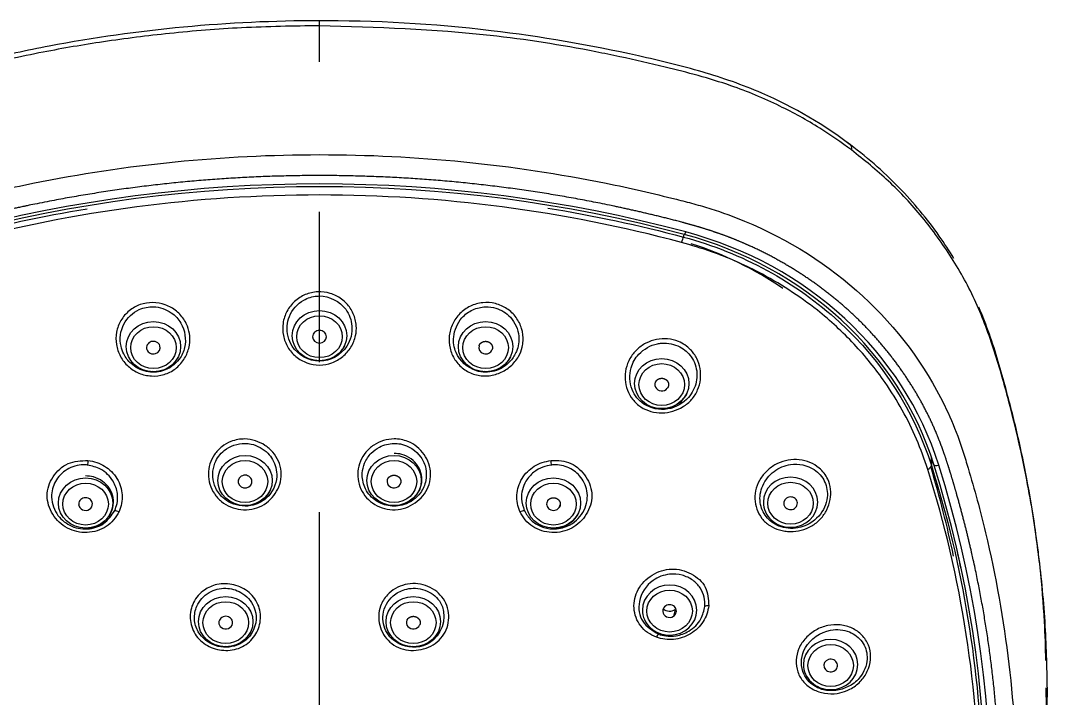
# Model space of a CAD drawing. Extents: x -4069 to -3649, y -4303 to -3709.
# Drawn here: x -3931.45 to -3919.47, y -3977.41 to -3969.51 of the extents above; entities that cross this region are included whole.
import ezdxf

# ---------------------------------------------------------------- set-up
doc = ezdxf.new("R2010")
doc.units = 0
doc.header["$LTSCALE"] = 7
doc.linetypes.add('CENTER', pattern=[2, 1.25, -0.25, 0.25, -0.25])
doc.layers.add('6', color=7, linetype='CONTINUOUS')
doc.layers.add('CL', color=1, linetype='CENTER')

msp = doc.modelspace()

# ---------------------------------------------------------------- linework, layer by layer
at = {"layer": '6', "color": 3, "linetype": 'Continuous'}
for p, q in [((-3923.71518, -3972.01524), (-3923.71504, -3972.03713)), ((-3920.8267, -3974.59231), (-3920.82442, -3974.69796)), ((-3930.75537, -3975.18908), (-3930.76732, -3975.15649)), ((-3925.16593, -3975.18908), (-3925.15399, -3975.15649)), ((-3923.8113, -3976.37725), (-3923.83316, -3976.45654))]:
    msp.add_line(p, q, dxfattribs=at)
at = {"layer": '6', "color": 7, "linetype": 'Continuous'}
for centre, major_axis, start_param, end_param in [((-3927.96065, -3985.52909), (-15.32948, 0), 4.43006174, 4.99471622), ((-3927.96065, -3985.50585), (15.26948, 0), 1.28846908, 1.85312357), ((-3924.89614, -3975.78117), (4.26948, 0), 0.28232724, 1.28846908), ((-3924.89614, -3975.80441), (-4.32948, 0), 3.4239199, 4.43006174), ((-3924.89614, -3975.50766), (-3.89894, 0), 4.06877823, 4.38050925), ((-3927.96065, -3973.19778), (-0.08, 0), 0, 3.14159265), ((-3929.89761, -3973.3254), (-0.08, 0), 0.31415927, 3.45575192), ((-3926.02369, -3973.3254), (0.08, 0), 2.82743339, 5.96902604), ((-3923.96926, -3973.7559), (0.08, 0), 2.51327412, 5.65486678), ((-3935.46065, -3978.42994), (-15.17616, 0), 3.33432512, 3.40990941), ((-3935.46065, -3978.60207), (15.26948, 0), 6.00085806, 6.56551255), ((-3935.46065, -3978.62531), (-15.32948, 0), 2.85926541, 3.4239199), ((-3928.82955, -3974.88565), (-0.08, 0), 0.19634954, 3.33794219), ((-3927.09176, -3974.88565), (0.08, 0), 2.94524311, 6.08683577), ((-3922.46697, -3975.13876), (-0.08, 0), 5.34070751, 8.48230016), ((-3930.68885, -3975.14817), (-0.08, 0), 0.58904862, 3.73064128), ((-3925.23245, -3975.14817), (0.08, 0), 2.55254403, 5.69413668), ((-3922.46697, -3975.12704), (-0.31732, 0), 1.58326435, 3.14159276), ((-3935.46065, -3978.45318), (15.23616, 0), 6.46689211, 6.48550807), ((-3923.87761, -3976.39531), (-0.08, 0), 5.3014376, 8.44303026), ((-3923.87761, -3976.2859), (-0.11935, 0), 7.1689675, 8.44303026), ((-3923.87761, -3976.38359), (-0.31732, 0), 1.58326435, 3.14159276), ((-3929.05466, -3976.53013), (-0.08, 0), 0.39269908, 3.53429174), ((-3926.86665, -3976.53013), (0.08, 0), 2.74889357, 5.89048623), ((-3921.99929, -3977.02987), (-0.08, 0), 5.02654825, 8.1681409), ((-3921.99929, -3977.01815), (-0.31732, 0), 1.58326435, 3.14159276)]:
    msp.add_ellipse(centre, major_axis=major_axis, ratio=0.920505, start_param=start_param, end_param=end_param, dxfattribs=at)
at = {"layer": '6', "color": 3, "linetype": 'Continuous'}
for centre, major_axis, ratio, start_param, end_param in [((-3923.68999, -3971.95344), (-0.01548, -0.05797), 0.108854, 5.90481128, 7.46688096), ((-3920.73807, -3974.6707), (-0.05723, -0.01803), 0.375262, 6.17420353, 7.73627321), ((-3922.46697, -3975.12704), (-0.31732, 0), 0.920505, 3.14159276, 6.28318531), ((-3922.46697, -3975.12704), (-0.31732, 0), 0.920505, 0, 1.5707966), ((-3922.46697, -3975.12704), (-0.31732, 0), 0.920505, 1.57079615, 1.58326435), ((-3923.87761, -3976.38359), (-0.31732, 0), 0.920505, 3.14159276, 6.28318531), ((-3923.87761, -3976.38359), (-0.31732, 0), 0.920505, 0, 1.5707966), ((-3923.87761, -3976.38359), (-0.31732, 0), 0.920505, 1.57079615, 1.58326435), ((-3921.99929, -3977.01815), (-0.31732, 0), 0.920505, 3.14159276, 6.28318531), ((-3921.99929, -3977.01815), (-0.31732, 0), 0.920505, 0, 1.5707966), ((-3921.99929, -3977.01815), (-0.31732, 0), 0.920505, 1.57079615, 1.58326435)]:
    msp.add_ellipse(centre, major_axis=major_axis, ratio=ratio, start_param=start_param, end_param=end_param, dxfattribs=at)
at = {"layer": '6', "color": 7, "linetype": 'Continuous'}
for centre in [(-3927.96065, -3973.18606), (-3929.89761, -3973.31368), (-3926.02369, -3973.31368), (-3923.96926, -3973.74418), (-3928.82955, -3974.87393), (-3927.09176, -3974.87393), (-3930.68885, -3975.13645), (-3925.23245, -3975.13645), (-3929.05466, -3976.51841), (-3926.86665, -3976.51841)]:
    msp.add_ellipse(centre, major_axis=(-0.31732, 0), ratio=0.920505, dxfattribs=at)
at = {"layer": '6', "color": 3, "linetype": 'Continuous'}
for centre in [(-3927.96065, -3973.19778), (-3929.89761, -3973.3254), (-3926.02369, -3973.3254), (-3923.96926, -3973.7559), (-3928.82955, -3974.88565), (-3927.09176, -3974.88565), (-3930.68885, -3975.14817), (-3925.23245, -3975.14817), (-3922.46697, -3975.13876), (-3923.87761, -3976.39531), (-3929.05466, -3976.53013), (-3926.86665, -3976.53013), (-3921.99929, -3977.02987)]:
    msp.add_ellipse(centre, major_axis=(0.26536, 0), ratio=0.920505, dxfattribs=at)
at = {"layer": '6', "color": 7, "linetype": 'Continuous'}
for points, degree, knots in [([(-3927.96021, -3969.51621), (-3928.49135, -3969.51635), (-3929.54601, -3969.56615), (-3930.85764, -3969.74939), (-3931.8964, -3969.97532), (-3932.69733, -3970.17659), (-3933.47944, -3970.50731), (-3933.95518, -3970.81125), (-3934.18158, -3970.98387)], 3, [0, 0, 0, 0, 0.24337403, 0.48611902, 0.60804494, 0.73376868, 0.86671889, 1, 1, 1, 1]), ([(-3921.74005, -3970.98356), (-3922.07069, -3970.73205), (-3922.63143, -3970.39886), (-3923.50171, -3970.0984), (-3924.55387, -3969.84432), (-3926.05271, -3969.58356), (-3927.31274, -3969.51376), (-3927.99806, -3969.51627)], 3, [0, 0, 0, 0, 0.19129893, 0.30443796, 0.42186295, 0.68822851, 1, 1, 1, 1]), ([(-3920.56269, -3972.28534), (-3920.61591, -3972.19699), (-3920.80514, -3971.90578), (-3921.20098, -3971.43228), (-3921.59015, -3971.0933), (-3921.80963, -3970.93138)], 3, [0, 0, 0, 0, 0.16960706, 0.56944137, 1, 1, 1, 1]), ([(-3936.09301, -3978.56219), (-3936.09242, -3978.04465), (-3936.03058, -3977.0097), (-3935.82617, -3975.85909), (-3935.63368, -3975.1035), (-3935.54458, -3974.79071), (-3935.46858, -3974.54168), (-3935.38402, -3974.29496), (-3935.10015, -3973.6326), (-3934.37096, -3972.65804), (-3933.31244, -3971.98738), (-3932.59323, -3971.72582), (-3932.32524, -3971.64826), (-3931.9197, -3971.54313), (-3930.48806, -3971.21628), (-3928.5223, -3971.02034), (-3926.27571, -3971.13229), (-3925.02656, -3971.31969), (-3924.20614, -3971.49649), (-3923.86649, -3971.57837), (-3923.59606, -3971.64823), (-3923.32813, -3971.72598), (-3922.60879, -3971.98707), (-3921.55024, -3972.65814), (-3920.82149, -3973.63267), (-3920.53711, -3974.29491), (-3920.45276, -3974.54169), (-3920.33839, -3974.91514), (-3919.98263, -3976.2336), (-3919.82947, -3977.5271), (-3919.82829, -3978.56219)], 3, [0, 0, 0, 0, 0.0625, 0.125, 0.140625, 0.15625, 0.1640625, 0.171875, 0.1875, 0.25, 0.3125, 0.328125, 0.3359375, 0.34375, 0.375, 0.5, 0.5625, 0.625, 0.640625, 0.65625, 0.6640625, 0.671875, 0.6875, 0.75, 0.8125, 0.828125, 0.8359375, 0.84375, 0.875, 1, 1, 1, 1]), ([(-3920.86686, -3974.74448), (-3920.90773, -3974.62627), (-3920.98945, -3974.38986), (-3921.15824, -3974.05109), (-3921.39283, -3973.67461), (-3921.7153, -3973.27553), (-3922.19981, -3972.82936), (-3922.7631, -3972.46649), (-3923.31128, -3972.22459), (-3923.62209, -3972.13389), (-3923.74041, -3972.09936)], 3, [0, 0, 0, 0, 0.09530416, 0.19059374, 0.28586866, 0.42870705, 0.57153557, 0.769338, 0.91219455, 1, 1, 1, 1]), ([(-3927.96065, -3973.52832), (-3928.01058, -3973.5285), (-3928.11001, -3973.51062), (-3928.24096, -3973.43658), (-3928.33747, -3973.32329), (-3928.39036, -3973.18558), (-3928.39405, -3973.03865), (-3928.34771, -3972.89854), (-3928.25683, -3972.78042), (-3928.12967, -3972.7), (-3927.98239, -3972.66619), (-3927.83239, -3972.68525), (-3927.69798, -3972.75319), (-3927.59527, -3972.86104), (-3927.54519, -3972.97397), (-3927.52772, -3973.08375), (-3927.53484, -3973.19606), (-3927.58741, -3973.32322), (-3927.68431, -3973.43405), (-3927.81241, -3973.5098), (-3927.91106, -3973.52813), (-3927.96065, -3973.52832)], 3, [0, 0, 0, 0, 0.05495771, 0.10949067, 0.1642891, 0.21900389, 0.27365364, 0.32821709, 0.38321975, 0.43799962, 0.49255293, 0.54718051, 0.60179969, 0.65676367, 0.71102375, 0.73867027, 0.78256441, 0.83722023, 0.89144033, 0.9454109, 1, 1, 1, 1]), ([(-3929.77351, -3973.63837), (-3929.82127, -3973.65278), (-3929.92207, -3973.66407), (-3930.07054, -3973.63032), (-3930.19786, -3973.54864), (-3930.29032, -3973.43103), (-3930.33803, -3973.29079), (-3930.33554, -3973.14316), (-3930.28394, -3973.00419), (-3930.18661, -3972.8908), (-3930.05571, -3972.81627), (-3929.90602, -3972.79134), (-3929.75622, -3972.81818), (-3929.62483, -3972.89277), (-3929.54267, -3972.98744), (-3929.49283, -3973.08825), (-3929.46593, -3973.19836), (-3929.4779, -3973.33542), (-3929.53721, -3973.46929), (-3929.63701, -3973.57832), (-3929.72598, -3973.62404), (-3929.77351, -3973.63837)], 3, [0, 0, 0, 0, 0.05491055, 0.10945216, 0.1643065, 0.21902058, 0.27357374, 0.32814305, 0.38317967, 0.4379154, 0.49248952, 0.54721901, 0.60178004, 0.65667489, 0.71094871, 0.73860163, 0.78248129, 0.83713564, 0.89136466, 0.94536419, 1, 1, 1, 1]), ([(-3926.14779, -3973.63837), (-3926.17188, -3973.63124), (-3926.2184, -3973.61268), (-3926.30261, -3973.56077), (-3926.38838, -3973.47046), (-3926.4466, -3973.3346), (-3926.45599, -3973.18726), (-3926.41544, -3973.04472), (-3926.343, -3972.94301), (-3926.26728, -3972.87889), (-3926.18128, -3972.82807), (-3926.05879, -3972.79395), (-3925.90727, -3972.80374), (-3925.76948, -3972.86501), (-3925.67914, -3972.95137), (-3925.6282, -3973.03508), (-3925.59241, -3973.12553), (-3925.58105, -3973.22367), (-3925.59728, -3973.33403), (-3925.63786, -3973.43999), (-3925.71144, -3973.5285), (-3925.79077, -3973.58705), (-3925.85651, -3973.62117), (-3925.92683, -3973.64453), (-3926.00016, -3973.6562), (-3926.07488, -3973.65523), (-3926.12384, -3973.64546), (-3926.14779, -3973.63837)], 3, [0, 0, 0, 0, 0.02771278, 0.05513675, 0.10959828, 0.16429528, 0.21892805, 0.27361918, 0.32812209, 0.35555649, 0.38319919, 0.43793717, 0.49243296, 0.54691711, 0.60151864, 0.62922641, 0.65670362, 0.71088728, 0.73848038, 0.78229718, 0.83685806, 0.8640592, 0.89118732, 0.91824643, 0.94528218, 0.97243682, 1, 1, 1, 1]), ([(-3919.59748, -3975.56626), (-3919.60343, -3975.51591), (-3919.63325, -3975.27914), (-3919.70337, -3974.88018), (-3919.81392, -3974.3455), (-3919.95893, -3973.78256), (-3920.10263, -3973.27389), (-3920.2259, -3972.95893), (-3920.27043, -3972.85565)], 3, [0, 0, 0, 0, 0.05502196, 0.25872669, 0.43410423, 0.64159249, 0.88112733, 1, 1, 1, 1]), ([(-3926.09977, -3973.30264), (-3926.09484, -3973.28872), (-3926.08452, -3973.27757), (-3926.0795, -3973.27215), (-3926.07321, -3973.26757), (-3926.0671, -3973.26312), (-3926.06001, -3973.25978), (-3926.05311, -3973.25654), (-3926.0454, -3973.25453), (-3926.0379, -3973.25257), (-3926.02997, -3973.25199), (-3926.02225, -3973.25142), (-3926.01429, -3973.25227), (-3926.00654, -3973.25311), (-3925.99897, -3973.25536), (-3925.9916, -3973.25756), (-3925.9846, -3973.26115), (-3925.97779, -3973.26465), (-3925.97173, -3973.2694), (-3925.96584, -3973.27402), (-3925.96087, -3973.27981), (-3925.95603, -3973.28544), (-3925.95241, -3973.29197), (-3925.94888, -3973.29831), (-3925.9467, -3973.30541), (-3925.94457, -3973.31232), (-3925.94394, -3973.31962), (-3925.94332, -3973.32673), (-3925.94425, -3973.33405), (-3925.94515, -3973.34118), (-3925.9476, -3973.34815)], 2, [0, 0, 0, 0.125, 0.125, 0.1875, 0.1875, 0.25, 0.25, 0.3125, 0.3125, 0.375, 0.375, 0.4375, 0.4375, 0.5, 0.5, 0.5625, 0.5625, 0.625, 0.625, 0.6875, 0.6875, 0.75, 0.75, 0.8125, 0.8125, 0.875, 0.875, 0.9375, 0.9375, 1, 1, 1]), ([(-3924.21169, -3974.01672), (-3924.24765, -3973.99299), (-3924.31109, -3973.93435), (-3924.37539, -3973.82316), (-3924.40319, -3973.69804), (-3924.39222, -3973.56986), (-3924.3454, -3973.44889), (-3924.26461, -3973.3456), (-3924.15729, -3973.26869), (-3924.03239, -3973.22371), (-3923.89985, -3973.21751), (-3923.75813, -3973.2517), (-3923.63637, -3973.33248), (-3923.55604, -3973.44882), (-3923.51683, -3973.56886), (-3923.51229, -3973.69585), (-3923.54453, -3973.82126), (-3923.61496, -3973.93273), (-3923.7169, -3974.01788), (-3923.83761, -3974.07124), (-3923.96717, -3974.0912), (-3924.09706, -3974.07589), (-3924.17604, -3974.04025), (-3924.21169, -3974.01672)], 3, [0, 0, 0, 0, 0.04722588, 0.09406354, 0.14105274, 0.1880279, 0.23499858, 0.28201772, 0.32897861, 0.3759347, 0.42288656, 0.46984463, 0.53218058, 0.5784986, 0.62498027, 0.67167038, 0.71862837, 0.76646437, 0.81363616, 0.86033679, 0.9068329, 0.95317095, 1, 1, 1, 1]), ([(-3924.17699, -3973.98229), (-3924.09741, -3974.03458), (-3923.89618, -3974.07712), (-3923.68589, -3973.95561), (-3923.57699, -3973.79389), (-3923.54012, -3973.62102), (-3923.60713, -3973.43175), (-3923.75867, -3973.29573), (-3923.91404, -3973.26444), (-3924.08529, -3973.2878), (-3924.23677, -3973.37408), (-3924.35328, -3973.57831), (-3924.3439, -3973.81245), (-3924.23903, -3973.94153), (-3924.17699, -3973.98229)], 3, [0, 0, 0, 0, 0.11706202, 0.23039957, 0.27169019, 0.35738747, 0.44147158, 0.51503831, 0.60428703, 0.62505055, 0.72685812, 0.80170656, 0.90872879, 1, 1, 1, 1]), ([(-3927.96892, -3973.47329), (-3927.94312, -3973.47618), (-3927.87716, -3973.47569), (-3927.77469, -3973.43261), (-3927.70147, -3973.36508), (-3927.67208, -3973.31594), (-3927.66459, -3973.30057)], 3, [0, 0, 0, 0, 0.19977603, 0.5291137, 0.85857965, 1, 1, 1, 1]), ([(-3929.90588, -3973.60091), (-3929.88008, -3973.6038), (-3929.81412, -3973.60331), (-3929.71165, -3973.56023), (-3929.63843, -3973.4927), (-3929.60904, -3973.44356), (-3929.60156, -3973.42819)], 3, [0, 0, 0, 0, 0.19977603, 0.5291137, 0.85857965, 1, 1, 1, 1]), ([(-3926.03196, -3973.60091), (-3926.00616, -3973.6038), (-3925.9402, -3973.60331), (-3925.83772, -3973.56023), (-3925.7645, -3973.4927), (-3925.73511, -3973.44356), (-3925.72763, -3973.42819)], 3, [0, 0, 0, 0, 0.19977603, 0.5291137, 0.85857965, 1, 1, 1, 1]), ([(-3924.03398, -3973.71261), (-3924.02461, -3973.70078), (-3924.01106, -3973.69311), (-3924.00446, -3973.68938), (-3923.99695, -3973.68681), (-3923.98964, -3973.68432), (-3923.98177, -3973.68317), (-3923.97413, -3973.68204), (-3923.96612, -3973.68232), (-3923.95833, -3973.68259), (-3923.95058, -3973.68429), (-3923.94305, -3973.68595), (-3923.93577, -3973.68903), (-3923.92868, -3973.69202), (-3923.92224, -3973.69632), (-3923.91597, -3973.7005), (-3923.91052, -3973.70591), (-3923.90522, -3973.71118), (-3923.90105, -3973.71742), (-3923.89699, -3973.7235), (-3923.89421, -3973.73041), (-3923.8915, -3973.73714), (-3923.89024, -3973.74438), (-3923.88902, -3973.75142), (-3923.88933, -3973.75879), (-3923.88962, -3973.76596), (-3923.89147, -3973.77309), (-3923.89327, -3973.78002), (-3923.89661, -3973.78673), (-3923.89987, -3973.79325), (-3923.90454, -3973.79918)], 2, [0, 0, 0, 0.125, 0.125, 0.1875, 0.1875, 0.25, 0.25, 0.3125, 0.3125, 0.375, 0.375, 0.4375, 0.4375, 0.5, 0.5, 0.5625, 0.5625, 0.625, 0.625, 0.6875, 0.6875, 0.75, 0.75, 0.8125, 0.8125, 0.875, 0.875, 0.9375, 0.9375, 1, 1, 1]), ([(-3923.97753, -3974.03141), (-3923.95173, -3974.0343), (-3923.88577, -3974.03381), (-3923.78329, -3973.99073), (-3923.71008, -3973.9232), (-3923.68068, -3973.87406), (-3923.6732, -3973.85869)], 3, [0, 0, 0, 0, 0.19977603, 0.5291137, 0.85857965, 1, 1, 1, 1]), ([(-3928.75088, -3975.20798), (-3928.79227, -3975.21565), (-3928.87716, -3975.21841), (-3929.00021, -3975.18702), (-3929.10843, -3975.12243), (-3929.19183, -3975.03), (-3929.24547, -3974.9194), (-3929.26299, -3974.79866), (-3929.24402, -3974.6781), (-3929.19034, -3974.56709), (-3929.10469, -3974.47651), (-3928.98409, -3974.40701), (-3928.84409, -3974.38103), (-3928.70643, -3974.40562), (-3928.59404, -3974.45972), (-3928.50037, -3974.54128), (-3928.43309, -3974.64604), (-3928.40229, -3974.76626), (-3928.4113, -3974.889), (-3928.4558, -3975.00244), (-3928.53026, -3975.0992), (-3928.63021, -3975.17277), (-3928.70962, -3975.20034), (-3928.75088, -3975.20798)], 3, [0, 0, 0, 0, 0.04724698, 0.09402539, 0.14099374, 0.18805903, 0.23498281, 0.28166512, 0.32854646, 0.37578173, 0.42291062, 0.46971944, 0.53204407, 0.57833518, 0.62474017, 0.67135313, 0.71831337, 0.76631094, 0.8135255, 0.86012091, 0.90651395, 0.95289887, 1, 1, 1, 1]), ([(-3927.17042, -3975.20798), (-3927.21193, -3975.20054), (-3927.29188, -3975.17315), (-3927.3939, -3975.10067), (-3927.46931, -3975.00278), (-3927.51123, -3974.88775), (-3927.5186, -3974.76598), (-3927.48853, -3974.64728), (-3927.4245, -3974.54159), (-3927.33181, -3974.45707), (-3927.21704, -3974.40313), (-3927.07812, -3974.38117), (-3926.93815, -3974.40661), (-3926.81999, -3974.47803), (-3926.73639, -3974.56781), (-3926.68057, -3974.67644), (-3926.65811, -3974.79732), (-3926.67552, -3974.91984), (-3926.73131, -3975.03074), (-3926.81665, -3975.12052), (-3926.9234, -3975.18433), (-3927.04478, -3975.21767), (-3927.1292, -3975.21538), (-3927.17042, -3975.20798)], 3, [0, 0, 0, 0, 0.04732969, 0.09409543, 0.14099317, 0.18801784, 0.23498374, 0.28178543, 0.32866668, 0.375845, 0.42299112, 0.46985546, 0.5320197, 0.57828877, 0.62474832, 0.67142663, 0.71841567, 0.76638654, 0.81358141, 0.86019473, 0.90661568, 0.95299026, 1, 1, 1, 1]), ([(-3927.10002, -3975.16116), (-3927.07422, -3975.16406), (-3927.00826, -3975.16356), (-3926.90579, -3975.12048), (-3926.81565, -3975.03734), (-3926.76584, -3974.92775), (-3926.76328, -3974.81026), (-3926.8066, -3974.70144), (-3926.88855, -3974.61536), (-3926.9906, -3974.56724), (-3927.06023, -3974.55811), (-3927.09176, -3974.55794)], 3, [0, 0, 0, 0, 0.0738703, 0.19564805, 0.31747322, 0.43815901, 0.55678726, 0.6738806, 0.79117247, 0.90998769, 1, 1, 1, 1]), ([(-3930.66607, -3974.69371), (-3930.67365, -3974.69308), (-3930.74774, -3974.68694), (-3930.89301, -3974.71866), (-3931.04176, -3974.85387), (-3931.10533, -3975.05239), (-3931.04965, -3975.26201), (-3930.88049, -3975.41165), (-3930.67091, -3975.45581), (-3930.4625, -3975.39167), (-3930.38697, -3975.27998), (-3930.34896, -3975.22377)], 3, [0, 0, 0, 0, 0.01366059, 0.13338305, 0.25371431, 0.36746869, 0.50827743, 0.63226455, 0.75594629, 0.87718239, 1, 1, 1, 1]), ([(-3930.34896, -3975.22377), (-3930.33883, -3975.19727), (-3930.3147, -3975.13414), (-3930.31206, -3975.01361), (-3930.36403, -3974.8634), (-3930.49336, -3974.73314), (-3930.61335, -3974.70574), (-3930.66607, -3974.69371)], 3, [0, 0, 0, 0, 0.12027111, 0.28649953, 0.50183106, 0.78116304, 1, 1, 1, 1]), ([(-3925.25524, -3974.69371), (-3925.28919, -3974.69991), (-3925.36362, -3974.71351), (-3925.47104, -3974.77689), (-3925.57684, -3974.89704), (-3925.62434, -3975.06647), (-3925.5872, -3975.17881), (-3925.57234, -3975.22377)], 3, [0, 0, 0, 0, 0.14081796, 0.30869369, 0.50144699, 0.80045913, 1, 1, 1, 1]), ([(-3925.57234, -3975.22377), (-3925.54831, -3975.26356), (-3925.50075, -3975.3423), (-3925.37955, -3975.41718), (-3925.22815, -3975.44956), (-3925.03892, -3975.41187), (-3924.86521, -3975.25778), (-3924.8156, -3975.029), (-3924.8947, -3974.83393), (-3925.04554, -3974.71371), (-3925.17843, -3974.68734), (-3925.24765, -3974.69308), (-3925.25524, -3974.69371)], 3, [0, 0, 0, 0, 0.08524211, 0.1686609, 0.25150603, 0.35965916, 0.50109027, 0.6452241, 0.76758762, 0.87554458, 0.98635664, 1, 1, 1, 1]), ([(-3922.80101, -3975.31526), (-3922.82658, -3975.28273), (-3922.86625, -3975.20952), (-3922.88905, -3975.08649), (-3922.87257, -3974.96071), (-3922.81808, -3974.84373), (-3922.73275, -3974.74439), (-3922.6219, -3974.67193), (-3922.49564, -3974.63172), (-3922.36407, -3974.62617), (-3922.23849, -3974.65816), (-3922.11772, -3974.73055), (-3922.0309, -3974.84089), (-3921.99516, -3974.97329), (-3921.99967, -3975.09722), (-3922.03917, -3975.21749), (-3922.11251, -3975.32549), (-3922.21663, -3975.40899), (-3922.34042, -3975.45905), (-3922.44933, -3975.47169), (-3922.53455, -3975.46486), (-3922.61714, -3975.44699), (-3922.7138, -3975.40375), (-3922.77556, -3975.34763), (-3922.80101, -3975.31526)], 3, [0, 0, 0, 0, 0.04715182, 0.09400646, 0.14100352, 0.18801621, 0.23496756, 0.28183469, 0.32878918, 0.37583591, 0.42277192, 0.46963975, 0.53219871, 0.57854152, 0.62494388, 0.67152841, 0.71839829, 0.76619074, 0.81336882, 0.86007295, 0.88340256, 0.90668348, 0.95306433, 1, 1, 1, 1]), ([(-3930.69712, -3975.42368), (-3930.67132, -3975.42658), (-3930.60536, -3975.42608), (-3930.50289, -3975.383), (-3930.41275, -3975.29986), (-3930.36294, -3975.19027), (-3930.36038, -3975.07278), (-3930.4037, -3974.96396), (-3930.48564, -3974.87788), (-3930.5877, -3974.82976), (-3930.65733, -3974.82063), (-3930.68885, -3974.82046)], 3, [0, 0, 0, 0, 0.0738703, 0.19564805, 0.31747322, 0.43815901, 0.55678726, 0.6738806, 0.79117247, 0.90998769, 1, 1, 1, 1]), ([(-3927.17022, -3974.87128), (-3927.16709, -3974.85693), (-3927.15827, -3974.84474), (-3927.15398, -3974.83881), (-3927.14832, -3974.83358), (-3927.14281, -3974.8285), (-3927.1362, -3974.82442), (-3927.12977, -3974.82045), (-3927.12237, -3974.81762), (-3927.11517, -3974.81487), (-3927.10736, -3974.81343), (-3927.09977, -3974.81203), (-3927.09176, -3974.81202), (-3927.08396, -3974.81201), (-3927.07615, -3974.81343), (-3927.06855, -3974.81481), (-3927.06114, -3974.81762), (-3927.05394, -3974.82036), (-3927.04731, -3974.82442), (-3927.04086, -3974.82837), (-3927.03519, -3974.83358), (-3927.02967, -3974.83865), (-3927.02524, -3974.84474), (-3927.02093, -3974.85066), (-3927.01785, -3974.85747), (-3927.01486, -3974.8641), (-3927.01329, -3974.87128), (-3927.01177, -3974.87827), (-3927.01176, -3974.88565), (-3927.01175, -3974.89283), (-3927.01329, -3974.90002)], 2, [0, 0, 0, 0.125, 0.125, 0.1875, 0.1875, 0.25, 0.25, 0.3125, 0.3125, 0.375, 0.375, 0.4375, 0.4375, 0.5, 0.5, 0.5625, 0.5625, 0.625, 0.625, 0.6875, 0.6875, 0.75, 0.75, 0.8125, 0.8125, 0.875, 0.875, 0.9375, 0.9375, 1, 1, 1]), ([(-3920.86685, -3982.51399), (-3920.46911, -3981.25376), (-3920.06333, -3978.62917), (-3920.46911, -3976.00464), (-3920.86685, -3974.74447)], 3, [0, 0, 0, 0, 0.50000021, 1, 1, 1, 1]), ([(-3928.83782, -3975.16116), (-3928.81202, -3975.16406), (-3928.74606, -3975.16356), (-3928.64358, -3975.12048), (-3928.57036, -3975.05295), (-3928.54097, -3975.00381), (-3928.53349, -3974.98844)], 3, [0, 0, 0, 0, 0.19977603, 0.5291137, 0.85857965, 1, 1, 1, 1]), ([(-3925.29897, -3975.10726), (-3925.29011, -3975.09509), (-3925.27689, -3975.08694), (-3925.27046, -3975.08297), (-3925.26306, -3975.08014), (-3925.25586, -3975.07739), (-3925.24806, -3975.07595), (-3925.24046, -3975.07455), (-3925.23245, -3975.07454), (-3925.22465, -3975.07453), (-3925.21684, -3975.07595), (-3925.20924, -3975.07733), (-3925.20184, -3975.08014), (-3925.19463, -3975.08288), (-3925.188, -3975.08694), (-3925.18156, -3975.09089), (-3925.17588, -3975.0961), (-3925.17036, -3975.10117), (-3925.16593, -3975.10726), (-3925.16162, -3975.11318), (-3925.15854, -3975.11999), (-3925.15555, -3975.12662), (-3925.15399, -3975.1338), (-3925.15246, -3975.14079), (-3925.15245, -3975.14817), (-3925.15244, -3975.15535), (-3925.15399, -3975.16254), (-3925.15549, -3975.16953), (-3925.15854, -3975.17635), (-3925.16152, -3975.18298), (-3925.16593, -3975.18908)], 2, [0, 0, 0, 0.125, 0.125, 0.1875, 0.1875, 0.25, 0.25, 0.3125, 0.3125, 0.375, 0.375, 0.4375, 0.4375, 0.5, 0.5, 0.5625, 0.5625, 0.625, 0.625, 0.6875, 0.6875, 0.75, 0.75, 0.8125, 0.8125, 0.875, 0.875, 0.9375, 0.9375, 1, 1, 1]), ([(-3925.24072, -3975.42368), (-3925.21492, -3975.42658), (-3925.14896, -3975.42608), (-3925.04648, -3975.383), (-3924.97326, -3975.31547), (-3924.94387, -3975.26633), (-3924.93639, -3975.25096)], 3, [0, 0, 0, 0, 0.19977603, 0.5291137, 0.85857965, 1, 1, 1, 1]), ([(-3919.48904, -3976.9731), (-3919.49182, -3976.82186), (-3919.50514, -3976.45994), (-3919.54157, -3975.99264), (-3919.58229, -3975.67323), (-3919.59748, -3975.56626)], 3, [0, 0, 0, 0, 0.32360414, 0.77393514, 1, 1, 1, 1]), ([(-3919.47051, -3977.35502), (-3919.4757, -3977.09303), (-3919.48642, -3976.55271), (-3919.53936, -3976.00504), (-3919.57559, -3975.71922), (-3919.57684, -3975.70945)], 3, [0, 0, 0, 0, 0.47620185, 0.98208629, 1, 1, 1, 1]), ([(-3923.46624, -3976.34049), (-3923.46637, -3976.30409), (-3923.46665, -3976.2284), (-3923.51634, -3976.12033), (-3923.6048, -3976.02835), (-3923.73107, -3975.96887), (-3923.89709, -3975.95621), (-3924.11254, -3976.034), (-3924.26073, -3976.26269), (-3924.21809, -3976.53572), (-3924.07703, -3976.62202), (-3924.00641, -3976.66522)], 3, [0, 0, 0, 0, 0.06937544, 0.14424724, 0.2242367, 0.3088346, 0.39741178, 0.51988589, 0.70093892, 0.85027777, 1, 1, 1, 1]), ([(-3929.41151, -3976.66304), (-3929.44602, -3976.60844), (-3929.4847, -3976.48208), (-3929.44515, -3976.28913), (-3929.3214, -3976.14673), (-3929.14811, -3976.0712), (-3928.95504, -3976.07631), (-3928.77038, -3976.167), (-3928.65345, -3976.33348), (-3928.639, -3976.53019), (-3928.70396, -3976.68046), (-3928.79495, -3976.77322), (-3928.88076, -3976.82423), (-3928.97769, -3976.85189), (-3929.07828, -3976.85639), (-3929.17734, -3976.83886), (-3929.30115, -3976.78804), (-3929.37663, -3976.71821), (-3929.41151, -3976.66304)], 3, [0, 0, 0, 0, 0.077861, 0.15638114, 0.23439161, 0.297197, 0.37442081, 0.45207989, 0.53160682, 0.6094745, 0.68677212, 0.72578784, 0.76535465, 0.80445385, 0.84334596, 0.88228885, 0.92132136, 1, 1, 1, 1]), ([(-3924.00641, -3976.66522), (-3923.97896, -3976.67331), (-3923.91357, -3976.69258), (-3923.78939, -3976.6888), (-3923.63542, -3976.63248), (-3923.50356, -3976.50455), (-3923.47763, -3976.39056), (-3923.46624, -3976.34049)], 3, [0, 0, 0, 0, 0.12027111, 0.28649953, 0.50183106, 0.78116304, 1, 1, 1, 1]), ([(-3926.94056, -3976.50195), (-3926.93445, -3976.48843), (-3926.92321, -3976.47806), (-3926.91775, -3976.47301), (-3926.91109, -3976.46891), (-3926.90461, -3976.46491), (-3926.89726, -3976.4621), (-3926.89011, -3976.45936), (-3926.88225, -3976.45791), (-3926.87461, -3976.4565), (-3926.86665, -3976.45649), (-3926.8589, -3976.45648), (-3926.85104, -3976.45791), (-3926.84339, -3976.4593), (-3926.83603, -3976.4621), (-3926.82887, -3976.46482), (-3926.8222, -3976.46891), (-3926.81572, -3976.47289), (-3926.81008, -3976.47806), (-3926.80459, -3976.4831), (-3926.80013, -3976.48922), (-3926.79579, -3976.49519), (-3926.79274, -3976.50195), (-3926.78976, -3976.50854), (-3926.78819, -3976.51577), (-3926.78666, -3976.52281), (-3926.78665, -3976.53013), (-3926.78664, -3976.53726), (-3926.78819, -3976.5445), (-3926.7897, -3976.55154), (-3926.79274, -3976.55831)], 2, [0, 0, 0, 0.125, 0.125, 0.1875, 0.1875, 0.25, 0.25, 0.3125, 0.3125, 0.375, 0.375, 0.4375, 0.4375, 0.5, 0.5, 0.5625, 0.5625, 0.625, 0.625, 0.6875, 0.6875, 0.75, 0.75, 0.8125, 0.8125, 0.875, 0.875, 0.9375, 0.9375, 1, 1, 1]), ([(-3929.06292, -3976.80564), (-3929.03713, -3976.80854), (-3928.97117, -3976.80804), (-3928.86869, -3976.76497), (-3928.79547, -3976.69744), (-3928.76608, -3976.64829), (-3928.7586, -3976.63292)], 3, [0, 0, 0, 0, 0.19977603, 0.5291137, 0.85857965, 1, 1, 1, 1]), ([(-3926.87491, -3976.80564), (-3926.84912, -3976.80854), (-3926.78316, -3976.80804), (-3926.68068, -3976.76497), (-3926.60547, -3976.6956), (-3926.57538, -3976.64372), (-3926.56723, -3976.62577)], 3, [0, 0, 0, 0, 0.19551294, 0.51782276, 0.84025812, 1, 1, 1, 1]), ([(-3922.3819, -3977.1049), (-3922.39708, -3977.06137), (-3922.40968, -3976.96827), (-3922.377, -3976.82793), (-3922.29537, -3976.7042), (-3922.17688, -3976.61055), (-3922.03501, -3976.55698), (-3921.88523, -3976.54952), (-3921.74382, -3976.58822), (-3921.62793, -3976.6711), (-3921.55106, -3976.78781), (-3921.5242, -3976.9254), (-3921.54971, -3977.06666), (-3921.62375, -3977.19403), (-3921.7187, -3977.27692), (-3921.82029, -3977.3301), (-3921.93162, -3977.3625), (-3922.07079, -3977.36042), (-3922.2074, -3977.31397), (-3922.31931, -3977.22811), (-3922.36679, -3977.14822), (-3922.3819, -3977.1049)], 3, [0, 0, 0, 0, 0.05491055, 0.10945216, 0.1643065, 0.21902058, 0.27357374, 0.32814305, 0.38317967, 0.4379154, 0.49248952, 0.54721901, 0.60178004, 0.65667489, 0.71094871, 0.73860163, 0.78248129, 0.83713564, 0.89136466, 0.94536419, 1, 1, 1, 1])]:
    msp.add_open_spline(points, degree=degree, knots=knots, dxfattribs=at)
at = {"layer": '6', "color": 3, "linetype": 'Continuous'}
for points, degree, knots in [([(-3927.95988, -3969.57395), (-3928.26313, -3969.57872), (-3928.84776, -3969.58791), (-3929.68926, -3969.65614), (-3930.46093, -3969.75307), (-3931.2174, -3969.88235), (-3931.9767, -3970.05021), (-3932.66207, -3970.23002), (-3933.41509, -3970.52529), (-3933.85899, -3970.8189), (-3934.16574, -3971.02179)], 3, [0, 0, 0, 0, 0.13987836, 0.26967018, 0.38937405, 0.4989911, 0.62428918, 0.74932263, 0.82677398, 1, 1, 1, 1]), ([(-3921.75552, -3971.02179), (-3921.87734, -3970.93511), (-3922.14274, -3970.74626), (-3922.61233, -3970.48998), (-3923.21266, -3970.23843), (-3923.84658, -3970.07392), (-3924.37312, -3969.95117), (-3925.05021, -3969.81356), (-3926.21219, -3969.6295), (-3927.29455, -3969.5951), (-3927.95988, -3969.57395)], 3, [0, 0, 0, 0, 0.07089221, 0.15444739, 0.25065088, 0.37365385, 0.45711713, 0.50100053, 0.69326377, 1, 1, 1, 1]), ([(-3919.57684, -3975.70945), (-3919.61293, -3975.42705), (-3919.70588, -3974.83854), (-3919.88735, -3974.05757), (-3920.08265, -3973.36715), (-3920.28897, -3972.79847), (-3920.57536, -3972.27585), (-3920.91978, -3971.80295), (-3921.3102, -3971.37966), (-3921.60855, -3971.1399), (-3921.75552, -3971.0218)], 3, [0, 0, 0, 0, 0.16326619, 0.34150723, 0.45899651, 0.57333503, 0.68460431, 0.79281256, 0.89794171, 1, 1, 1, 1]), ([(-3920.02455, -3978.6255), (-3920.0263, -3977.10702), (-3920.37535, -3975.62453), (-3920.46155, -3975.25845), (-3920.57104, -3974.88745), (-3920.60015, -3974.78878), (-3920.62691, -3974.70519), (-3920.6575, -3974.60962), (-3920.6879, -3974.52462), (-3920.72127, -3974.4313), (-3920.75598, -3974.3464), (-3920.79327, -3974.25518), (-3920.83314, -3974.17117), (-3920.91528, -3973.99808), (-3921.01535, -3973.83143), (-3921.11495, -3973.66558), (-3921.231, -3973.50838), (-3921.34689, -3973.35139), (-3921.47767, -3973.2052), (-3921.60871, -3973.05871), (-3921.75296, -3972.92508), (-3921.89708, -3972.79157), (-3922.05591, -3972.66972), (-3922.21413, -3972.54832), (-3922.38463, -3972.44036), (-3922.55513, -3972.3324), (-3922.73537, -3972.23953), (-3922.91627, -3972.14632), (-3923.10433, -3972.06974), (-3923.19552, -3972.03261), (-3923.29537, -3971.99759), (-3923.38833, -3971.96499), (-3923.49064, -3971.9336), (-3923.58428, -3971.90487), (-3923.68865, -3971.8763), (-3923.78143, -3971.8509), (-3923.8879, -3971.82424), (-3924.29557, -3971.72214), (-3924.68844, -3971.64343), (-3925.49303, -3971.48225), (-3926.30953, -3971.40136), (-3927.12766, -3971.32031), (-3927.95625, -3971.32009), (-3929.60929, -3971.31966), (-3931.22392, -3971.64175), (-3931.62192, -3971.72115), (-3932.02534, -3971.82208), (-3932.13219, -3971.84882), (-3932.22459, -3971.874), (-3932.32887, -3971.90242), (-3932.42226, -3971.93091), (-3932.52423, -3971.96201), (-3932.61697, -3971.99434), (-3932.71636, -3972.029), (-3932.80736, -3972.06586), (-3932.99472, -3972.14174), (-3933.17542, -3972.23429), (-3933.35531, -3972.32642), (-3933.5259, -3972.43374), (-3933.69636, -3972.54098), (-3933.85494, -3972.66183), (-3934.01399, -3972.78304), (-3934.15869, -3972.91617), (-3934.30323, -3973.04915), (-3934.43515, -3973.19573), (-3934.5664, -3973.34155), (-3934.68311, -3973.49863), (-3934.79966, -3973.6555), (-3934.89987, -3973.82121), (-3935.00032, -3973.98732), (-3935.08275, -3974.15979), (-3935.12271, -3974.24337), (-3935.16032, -3974.33463), (-3935.19534, -3974.41962), (-3935.2291, -3974.51319), (-3935.25997, -3974.59876), (-3935.29085, -3974.69456), (-3935.3182, -3974.77945), (-3935.34729, -3974.87785), (-3935.4584, -3975.25376), (-3935.5441, -3975.61622), (-3935.895, -3977.10023), (-3935.89675, -3978.6255)], 2, [0, 0, 0, 0.125, 0.125, 0.15625, 0.15625, 0.1640625, 0.1640625, 0.171875, 0.171875, 0.1796875, 0.1796875, 0.1875, 0.1875, 0.203125, 0.203125, 0.21875, 0.21875, 0.234375, 0.234375, 0.25, 0.25, 0.265625, 0.265625, 0.28125, 0.28125, 0.296875, 0.296875, 0.3125, 0.3125, 0.3203125, 0.3203125, 0.328125, 0.328125, 0.3359375, 0.3359375, 0.34375, 0.34375, 0.375, 0.375, 0.4375, 0.4375, 0.5, 0.5, 0.625, 0.625, 0.65625, 0.65625, 0.6640625, 0.6640625, 0.671875, 0.671875, 0.6796875, 0.6796875, 0.6875, 0.6875, 0.703125, 0.703125, 0.71875, 0.71875, 0.734375, 0.734375, 0.75, 0.75, 0.765625, 0.765625, 0.78125, 0.78125, 0.796875, 0.796875, 0.8125, 0.8125, 0.8203125, 0.8203125, 0.828125, 0.828125, 0.8359375, 0.8359375, 0.84375, 0.84375, 0.875, 0.875, 1, 1, 1]), ([(-3923.71504, -3972.03713), (-3923.03225, -3972.21945), (-3922.40102, -3972.56291), (-3921.39561, -3973.4884), (-3921.02248, -3974.06945), (-3920.82442, -3974.69796)], 3, [0, 0, 0, 0, 0.5, 0.5, 1, 1, 1, 1]), ([(-3927.96065, -3973.48324), (-3927.83535, -3973.48315), (-3927.62464, -3973.36311), (-3927.56079, -3973.08351), (-3927.65103, -3972.82481), (-3927.85673, -3972.71771), (-3928.03486, -3972.72696), (-3928.18224, -3972.77027), (-3928.30701, -3972.91504), (-3928.3534, -3973.11433), (-3928.29684, -3973.3635), (-3928.08582, -3973.48333), (-3927.96065, -3973.48324)], 3, [0, 0, 0, 0, 0.15538409, 0.26125266, 0.35146917, 0.4980808, 0.51144972, 0.579753, 0.68873398, 0.73825491, 0.84478187, 1, 1, 1, 1]), ([(-3929.79127, -3973.5959), (-3929.71392, -3973.57248), (-3929.60047, -3973.49157), (-3929.50453, -3973.28444), (-3929.53774, -3973.06534), (-3929.69401, -3972.8961), (-3929.87992, -3972.83278), (-3930.09525, -3972.8746), (-3930.27321, -3973.04117), (-3930.29904, -3973.25736), (-3930.2424, -3973.41419), (-3930.15357, -3973.53278), (-3929.98787, -3973.61893), (-3929.85211, -3973.61432), (-3929.79127, -3973.5959)], 3, [0, 0, 0, 0, 0.10065696, 0.16423442, 0.28737334, 0.35667571, 0.4489167, 0.51929729, 0.62418996, 0.73660234, 0.77622097, 0.83632737, 0.92082515, 1, 1, 1, 1]), ([(-3926.13004, -3973.5959), (-3926.06331, -3973.61663), (-3925.91111, -3973.61748), (-3925.74205, -3973.51091), (-3925.64797, -3973.35649), (-3925.61945, -3973.16972), (-3925.7074, -3972.96766), (-3925.87431, -3972.86191), (-3926.03458, -3972.84145), (-3926.17872, -3972.87634), (-3926.33184, -3972.98825), (-3926.41369, -3973.18015), (-3926.37774, -3973.43286), (-3926.23473, -3973.56337), (-3926.13004, -3973.5959)], 3, [0, 0, 0, 0, 0.08663789, 0.18186007, 0.23657041, 0.31359037, 0.41599926, 0.50084197, 0.55170535, 0.61600573, 0.68194008, 0.78512389, 0.86407141, 1, 1, 1, 1]), ([(-3928.76182, -3975.16663), (-3928.69304, -3975.15464), (-3928.53996, -3975.07918), (-3928.43175, -3974.85168), (-3928.48171, -3974.65777), (-3928.58579, -3974.51902), (-3928.70764, -3974.45204), (-3928.89166, -3974.4323), (-3929.06927, -3974.49318), (-3929.21144, -3974.68621), (-3929.21502, -3974.90152), (-3929.12014, -3975.05055), (-3928.98282, -3975.15855), (-3928.84981, -3975.18198), (-3928.76182, -3975.16663)], 3, [0, 0, 0, 0, 0.08866487, 0.21141131, 0.30170925, 0.34140127, 0.43849264, 0.46873067, 0.57964548, 0.65950342, 0.77420724, 0.84200217, 0.88657523, 1, 1, 1, 1]), ([(-3927.15948, -3975.16663), (-3927.09765, -3975.17795), (-3926.95096, -3975.1685), (-3926.78366, -3975.04653), (-3926.71262, -3974.88141), (-3926.71259, -3974.73133), (-3926.78621, -3974.55417), (-3926.94619, -3974.45052), (-3927.12517, -3974.43626), (-3927.2499, -3974.46761), (-3927.36762, -3974.55474), (-3927.43922, -3974.66234), (-3927.47184, -3974.8026), (-3927.44448, -3974.96223), (-3927.33187, -3975.10581), (-3927.21727, -3975.15606), (-3927.15948, -3975.16663)], 3, [0, 0, 0, 0, 0.08005926, 0.18066658, 0.24972581, 0.31096075, 0.3752666, 0.49834722, 0.53021764, 0.60513372, 0.65642198, 0.71737776, 0.77047845, 0.84415444, 0.92517891, 1, 1, 1, 1]), ([(-3930.29835, -3975.23504), (-3930.31754, -3975.26921), (-3930.35551, -3975.33681), (-3930.4462, -3975.41319), (-3930.55271, -3975.46418), (-3930.67083, -3975.48469), (-3930.79043, -3975.47364), (-3930.90284, -3975.43247), (-3931.00109, -3975.36302), (-3931.09991, -3975.24125), (-3931.16193, -3975.04719), (-3931.08482, -3974.82277), (-3930.90528, -3974.64972), (-3930.74197, -3974.64407), (-3930.66091, -3974.64127)], 3, [0, 0, 0, 0, 0.06367312, 0.12598017, 0.18796838, 0.25057283, 0.31304415, 0.37473041, 0.43698585, 0.50139787, 0.62481731, 0.75070683, 0.87627023, 1, 1, 1, 1]), ([(-3930.66091, -3974.64127), (-3930.62651, -3974.64684), (-3930.55826, -3974.65788), (-3930.46448, -3974.70319), (-3930.38347, -3974.76731), (-3930.31967, -3974.84909), (-3930.27674, -3974.9426), (-3930.25864, -3975.04178), (-3930.26352, -3975.14187), (-3930.28671, -3975.2039), (-3930.29835, -3975.23504)], 3, [0, 0, 0, 0, 0.12528225, 0.24848875, 0.37236372, 0.49970399, 0.62729414, 0.75177474, 0.87537151, 1, 1, 1, 1]), ([(-3925.62296, -3975.23504), (-3925.63449, -3975.20376), (-3925.65752, -3975.14129), (-3925.66155, -3975.04075), (-3925.64362, -3974.94202), (-3925.60194, -3974.84936), (-3925.53859, -3974.76872), (-3925.45775, -3974.70479), (-3925.36374, -3974.65844), (-3925.29497, -3974.64701), (-3925.26039, -3974.64127)], 3, [0, 0, 0, 0, 0.12511196, 0.24979547, 0.37454704, 0.49977008, 0.62481219, 0.7492175, 0.87389275, 1, 1, 1, 1]), ([(-3925.26039, -3974.64127), (-3925.21934, -3974.63979), (-3925.13997, -3974.63693), (-3924.98521, -3974.68239), (-3924.83693, -3974.82135), (-3924.75793, -3975.04822), (-3924.82201, -3975.24113), (-3924.91922, -3975.36267), (-3925.0164, -3975.43255), (-3925.12926, -3975.47395), (-3925.25036, -3975.48456), (-3925.37003, -3975.46457), (-3925.47703, -3975.41345), (-3925.56657, -3975.33658), (-3925.60399, -3975.26919), (-3925.62296, -3975.23504)], 3, [0, 0, 0, 0, 0.06417776, 0.12407478, 0.25011032, 0.3766262, 0.49909808, 0.56297671, 0.62456616, 0.68604332, 0.74960208, 0.81326012, 0.8749826, 0.93664703, 1, 1, 1, 1]), ([(-3922.75116, -3975.29477), (-3922.71344, -3975.34313), (-3922.60201, -3975.42616), (-3922.36095, -3975.44851), (-3922.12256, -3975.3153), (-3922.019, -3975.08698), (-3922.05405, -3974.88035), (-3922.19952, -3974.70985), (-3922.44352, -3974.65933), (-3922.67126, -3974.75519), (-3922.80845, -3974.92481), (-3922.83841, -3975.12808), (-3922.78803, -3975.24752), (-3922.75116, -3975.29477)], 3, [0, 0, 0, 0, 0.07908955, 0.17239, 0.28622049, 0.38658904, 0.46702315, 0.54793241, 0.6657423, 0.75020161, 0.83818083, 0.92270385, 1, 1, 1, 1]), ([(-3924.03123, -3976.70024), (-3924.06702, -3976.68379), (-3924.13783, -3976.65125), (-3924.2189, -3976.56953), (-3924.27403, -3976.47173), (-3924.2978, -3976.36163), (-3924.28883, -3976.24875), (-3924.24837, -3976.14135), (-3924.17814, -3976.0461), (-3924.05341, -3975.94818), (-3923.85261, -3975.88187), (-3923.6175, -3975.94485), (-3923.43454, -3976.10548), (-3923.42602, -3976.25801), (-3923.42179, -3976.33371)], 3, [0, 0, 0, 0, 0.06367312, 0.12598017, 0.18796838, 0.25057283, 0.31304415, 0.37473041, 0.43698585, 0.50139787, 0.62481731, 0.75070683, 0.87627023, 1, 1, 1, 1]), ([(-3928.92306, -3976.79265), (-3928.8457, -3976.76339), (-3928.69787, -3976.63805), (-3928.68278, -3976.35485), (-3928.8539, -3976.16931), (-3929.0602, -3976.11236), (-3929.26489, -3976.165), (-3929.39933, -3976.31463), (-3929.43076, -3976.489), (-3929.37668, -3976.67313), (-3929.1888, -3976.82699), (-3929.00222, -3976.82259), (-3928.92306, -3976.79265)], 3, [0, 0, 0, 0, 0.11042147, 0.24801445, 0.35314284, 0.43517874, 0.52524305, 0.62420206, 0.6972803, 0.76896517, 0.88700362, 1, 1, 1, 1]), ([(-3926.51051, -3976.66418), (-3926.53158, -3976.6975), (-3926.5843, -3976.75743), (-3926.68738, -3976.82042), (-3926.8035, -3976.85394), (-3926.92483, -3976.85639), (-3927.04259, -3976.82548), (-3927.14426, -3976.76073), (-3927.21885, -3976.66925), (-3927.26318, -3976.56244), (-3927.27599, -3976.44834), (-3927.25337, -3976.32208), (-3927.18267, -3976.20989), (-3927.078, -3976.12754), (-3926.96483, -3976.08152), (-3926.84255, -3976.0696), (-3926.72207, -3976.09143), (-3926.61425, -3976.1458), (-3926.52773, -3976.22741), (-3926.47001, -3976.33016), (-3926.44644, -3976.44482), (-3926.45923, -3976.56047), (-3926.48998, -3976.63171), (-3926.51051, -3976.66418)], 3, [0, 0, 0, 0, 0.04758419, 0.09425606, 0.140723, 0.18713961, 0.23388488, 0.2812689, 0.32797959, 0.37467691, 0.42131876, 0.46776451, 0.52996956, 0.57683336, 0.62394505, 0.67106436, 0.71796124, 0.76506969, 0.81170989, 0.85871032, 0.90664012, 0.95363115, 1, 1, 1, 1]), ([(-3926.99824, -3976.79265), (-3926.89591, -3976.83142), (-3926.58761, -3976.81551), (-3926.44494, -3976.40162), (-3926.64763, -3976.16962), (-3926.82834, -3976.11855), (-3926.98563, -3976.14404), (-3927.13958, -3976.22495), (-3927.24755, -3976.42347), (-3927.19503, -3976.66184), (-3927.07226, -3976.7646), (-3926.99824, -3976.79265)], 3, [0, 0, 0, 0, 0.14681815, 0.36005176, 0.4568822, 0.55596212, 0.60222335, 0.67239821, 0.78902257, 0.89380968, 1, 1, 1, 1]), ([(-3923.42179, -3976.33371), (-3923.42701, -3976.36615), (-3923.43735, -3976.43048), (-3923.48274, -3976.52034), (-3923.5478, -3976.59914), (-3923.63144, -3976.66266), (-3923.72761, -3976.70717), (-3923.8301, -3976.72865), (-3923.93398, -3976.72864), (-3923.99872, -3976.70973), (-3924.03123, -3976.70024)], 3, [0, 0, 0, 0, 0.12528225, 0.24848875, 0.37236372, 0.49970399, 0.62729414, 0.75177474, 0.87537151, 1, 1, 1, 1]), ([(-3922.32333, -3977.09999), (-3922.29896, -3977.17109), (-3922.21587, -3977.26996), (-3922.00637, -3977.34435), (-3921.78599, -3977.29669), (-3921.61386, -3977.13374), (-3921.55165, -3976.93724), (-3921.61698, -3976.74277), (-3921.77846, -3976.61891), (-3922.04553, -3976.59066), (-3922.33021, -3976.7822), (-3922.35353, -3977.01189), (-3922.32333, -3977.09999)], 3, [0, 0, 0, 0, 0.10124254, 0.16518988, 0.28904518, 0.35951283, 0.45896845, 0.54289502, 0.62807819, 0.72351697, 0.87454123, 1, 1, 1, 1])]:
    msp.add_open_spline(points, degree=degree, knots=knots, dxfattribs=at)
for points in [[(-3921.77248, -3970.9601), (-3921.7591, -3970.97179), (-3921.75366, -3970.99324), (-3921.75592, -3971.0215)], [(-3932.20627, -3972.03713), (-3931.70101, -3971.90222), (-3931.18812, -3971.79205), (-3930.6704, -3971.70663)], [(-3925.29816, -3971.6989), (-3924.76439, -3971.78538), (-3924.23566, -3971.89812), (-3923.71504, -3972.03713)], [(-3923.74015, -3972.09941), (-3923.72939, -3972.07644), (-3923.71898, -3972.04579), (-3923.71504, -3972.03713)], [(-3930.66091, -3974.64127), (-3930.66249, -3974.65837), (-3930.66457, -3974.67953), (-3930.66607, -3974.69371)], [(-3925.25524, -3974.69371), (-3925.25673, -3974.67953), (-3925.25881, -3974.65837), (-3925.26039, -3974.64127)], [(-3920.86694, -3974.74424), (-3920.84418, -3974.73231), (-3920.82305, -3974.71154), (-3920.82442, -3974.69796)], [(-3920.82442, -3974.69796), (-3920.45421, -3975.87277), (-3920.25551, -3977.09239), (-3920.22832, -3978.3153)], [(-3930.34896, -3975.22377), (-3930.33982, -3975.22185), (-3930.3178, -3975.22676), (-3930.29835, -3975.23504)], [(-3925.62296, -3975.23504), (-3925.6035, -3975.22676), (-3925.58148, -3975.22185), (-3925.57234, -3975.22377)], [(-3923.42179, -3976.33371), (-3923.43946, -3976.33309), (-3923.45739, -3976.33583), (-3923.46624, -3976.34049)], [(-3924.00641, -3976.66522), (-3924.01209, -3976.66649), (-3924.02288, -3976.68172), (-3924.03123, -3976.70024)]]:
    msp.add_open_spline(points, degree=3, dxfattribs=at)
at = {"layer": '6', "color": 7, "linetype": 'Continuous'}
for points, degree in [([(-3923.7404, -3972.09935), (-3925.10943, -3971.7332), (-3927.96065, -3971.35965), (-3930.81187, -3971.7332), (-3932.1809, -3972.09935)], 3), ([(-3927.88065, -3973.19778), (-3927.88065, -3973.18814), (-3927.88482, -3973.16886), (-3927.90261, -3973.14435), (-3927.92924, -3973.12797), (-3927.96065, -3973.12222), (-3927.99206, -3973.12797), (-3928.01869, -3973.14435), (-3928.03649, -3973.16886), (-3928.04065, -3973.18814), (-3928.04065, -3973.19778)], 3), ([(-3929.82153, -3973.30264), (-3929.82477, -3973.29347), (-3929.8352, -3973.27633), (-3929.86035, -3973.25808), (-3929.89117, -3973.25007), (-3929.92298, -3973.25354), (-3929.95092, -3973.26794), (-3929.97075, -3973.2911), (-3929.97944, -3973.31947), (-3929.97693, -3973.33899), (-3929.9737, -3973.34815)], 3), ([(-3928.75108, -3974.87128), (-3928.75313, -3974.86183), (-3928.7613, -3974.84367), (-3928.78394, -3974.82283), (-3928.81353, -3974.81155), (-3928.84556, -3974.81155), (-3928.87515, -3974.82283), (-3928.8978, -3974.84367), (-3928.91005, -3974.87091), (-3928.91005, -3974.89056), (-3928.90801, -3974.90002)], 3), ([(-3930.62234, -3975.10726), (-3930.62815, -3975.09924), (-3930.64325, -3975.08535), (-3930.67284, -3975.07407), (-3930.70487, -3975.07407), (-3930.73446, -3975.08535), (-3930.7571, -3975.10619), (-3930.76936, -3975.13343), (-3930.76936, -3975.16291), (-3930.76119, -3975.18107), (-3930.75537, -3975.18908)], 3), ([(-3922.41995, -3975.19834), (-3922.41148, -3975.19267), (-3922.39699, -3975.17824), (-3922.3859, -3975.15058), (-3922.38716, -3975.12112), (-3922.40057, -3975.09435), (-3922.42408, -3975.07434), (-3922.45413, -3975.06413), (-3922.48613, -3975.06529), (-3922.50552, -3975.07352), (-3922.51399, -3975.07919)], 3), ([(-3923.83316, -3976.45654), (-3923.82445, -3976.45118), (-3923.80936, -3976.43729), (-3923.7971, -3976.41005), (-3923.7971, -3976.38057), (-3923.80936, -3976.35333), (-3923.83201, -3976.33249), (-3923.86159, -3976.3212), (-3923.89362, -3976.3212), (-3923.91335, -3976.32872), (-3923.92205, -3976.33408)], 3), ([(-3928.98075, -3976.50195), (-3928.98475, -3976.49305), (-3928.99662, -3976.47671), (-3929.02324, -3976.46033), (-3929.05466, -3976.45458), (-3929.08607, -3976.46033), (-3929.1127, -3976.47671), (-3929.13049, -3976.50122), (-3929.13674, -3976.53013), (-3929.13257, -3976.54941), (-3929.12857, -3976.55831)], 3), ([(-3921.97457, -3977.09991), (-3921.96461, -3977.09693), (-3921.94598, -3977.08733), (-3921.92616, -3977.06418), (-3921.91746, -3977.0358), (-3921.92123, -3977.00653), (-3921.93688, -3976.9808), (-3921.96203, -3976.96255), (-3921.99285, -3976.95455), (-3922.01405, -3976.95686), (-3922.02401, -3976.95984)], 3), ([(-3919.55317, -3978.84429), (-3919.50359, -3978.34882), (-3919.48719, -3977.85188), (-3919.4708, -3977.35493)], 3), ([(-3919.52423, -3978.57583), (-3919.46509, -3977.93474), (-3919.48667, -3977.2902)], 2)]:
    msp.add_open_spline(points, degree=degree, dxfattribs=at)
at = {"layer": 'CL'}
msp.add_line((-3927.96065, -4025.99335), (-3927.96065, -3969.51621), dxfattribs=at)

doc.saveas('drawing.dxf')
